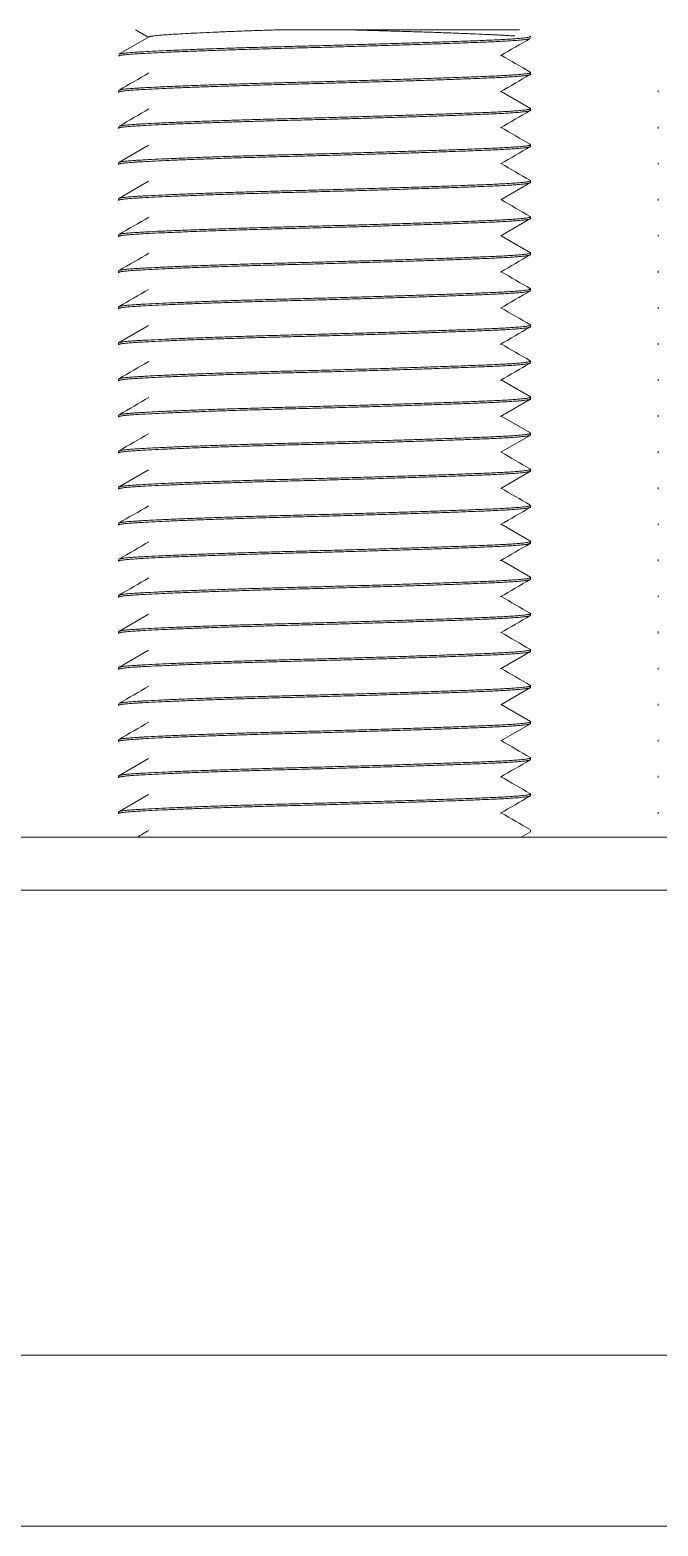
# Model space of a CAD drawing. Header units: millimetres. Extents: x 113490 to 142599, y -20467 to 115.
# Drawn here: x 123617.68 to 123635.98, y -6159.73 to -6116.18 of the extents above; entities that cross this region are included whole.
import ezdxf

# ---------------------------------------------------------------- set-up
doc = ezdxf.new("R2010")
doc.units = ezdxf.units.MM
doc.layers.add('DV1_0', color=7, linetype='Continuous')

msp = doc.modelspace()

# ---------------------------------------------------------------- linework, layer by layer
at = {"layer": 'DV1_0', "color": 7, "linetype": 'Continuous', "lineweight": 15}
for p, q in [((123621.132, -6116.386), (123620.265, -6116.888)), ((123620.749, -6116.181), (123621.118, -6116.394)), ((123631.935, -6116.18), (123624.798, -6116.18)), ((123632.26, -6117.471), (123632.26, -6117.421)), ((123620.26, -6117.946), (123620.26, -6117.996)), ((123632.258, -6118.465), (123631.402, -6117.97)), ((123635.976, -6117.946), (123635.976, -6117.996)), ((123632.26, -6118.521), (123632.26, -6118.471)), ((123620.26, -6118.996), (123620.26, -6119.046)), ((123635.976, -6118.996), (123635.976, -6119.046)), ((123621.13, -6119.538), (123620.263, -6120.039)), ((123632.26, -6119.571), (123632.26, -6119.521)), ((123620.26, -6120.046), (123620.26, -6120.096)), ((123635.976, -6120.046), (123635.976, -6120.096)), ((123621.131, -6120.587), (123620.263, -6121.089)), ((123631.391, -6121.126), (123632.258, -6120.624)), ((123632.26, -6120.621), (123632.26, -6120.571)), ((123620.26, -6121.096), (123620.26, -6121.146)), ((123635.976, -6121.096), (123635.976, -6121.146)), ((123631.392, -6122.175), (123632.259, -6121.673)), ((123632.26, -6121.671), (123632.26, -6121.621)), ((123620.26, -6122.146), (123620.26, -6122.196)), ((123632.258, -6122.665), (123631.401, -6122.169)), ((123635.976, -6122.146), (123635.976, -6122.196)), ((123632.26, -6122.721), (123632.26, -6122.671)), ((123620.26, -6123.196), (123620.26, -6123.246)), ((123635.976, -6123.196), (123635.976, -6123.246)), ((123632.26, -6123.771), (123632.26, -6123.721)), ((123620.26, -6124.246), (123620.26, -6124.296)), ((123635.976, -6124.246), (123635.976, -6124.296)), ((123621.13, -6124.788), (123620.262, -6125.29)), ((123632.26, -6124.821), (123632.26, -6124.771)), ((123620.26, -6125.296), (123620.26, -6125.346)), ((123635.976, -6125.296), (123635.976, -6125.346)), ((123632.26, -6125.871), (123632.26, -6125.821)), ((123620.26, -6126.346), (123620.26, -6126.396)), ((123632.258, -6126.864), (123631.402, -6126.37)), ((123635.976, -6126.346), (123635.976, -6126.396)), ((123631.388, -6127.428), (123632.256, -6126.926)), ((123632.26, -6126.921), (123632.26, -6126.871)), ((123620.26, -6127.396), (123620.26, -6127.446)), ((123632.257, -6127.913), (123631.403, -6127.419)), ((123635.976, -6127.396), (123635.976, -6127.446)), ((123631.391, -6128.475), (123632.259, -6127.974)), ((123632.26, -6127.971), (123632.26, -6127.921)), ((123620.26, -6128.446), (123620.26, -6128.496)), ((123635.976, -6128.446), (123635.976, -6128.496)), ((123621.129, -6128.989), (123620.262, -6129.49)), ((123631.391, -6129.525), (123632.258, -6129.024)), ((123632.26, -6129.021), (123632.26, -6128.971)), ((123620.26, -6129.496), (123620.26, -6129.546)), ((123635.976, -6129.496), (123635.976, -6129.546)), ((123632.26, -6130.071), (123632.26, -6130.021)), ((123620.26, -6130.546), (123620.26, -6130.596)), ((123632.256, -6131.063), (123631.403, -6130.57)), ((123635.976, -6130.546), (123635.976, -6130.596)), ((123632.26, -6131.121), (123632.26, -6131.071)), ((123620.26, -6131.596), (123620.26, -6131.646)), ((123632.258, -6132.114), (123631.402, -6131.619)), ((123635.976, -6131.596), (123635.976, -6131.646)), ((123632.26, -6132.171), (123632.26, -6132.121)), ((123620.26, -6132.646), (123620.26, -6132.696)), ((123635.976, -6132.646), (123635.976, -6132.696)), ((123621.129, -6133.188), (123620.263, -6133.69)), ((123632.26, -6133.221), (123632.26, -6133.171)), ((123620.26, -6133.696), (123620.26, -6133.746)), ((123635.976, -6133.696), (123635.976, -6133.746)), ((123621.132, -6134.236), (123620.265, -6134.738)), ((123631.389, -6134.777), (123632.257, -6134.275)), ((123632.26, -6134.271), (123632.26, -6134.221)), ((123620.26, -6134.746), (123620.26, -6134.796)), ((123635.976, -6134.746), (123635.976, -6134.796)), ((123632.26, -6135.321), (123632.26, -6135.271)), ((123631.392, -6135.825), (123632.259, -6135.323)), ((123620.26, -6135.796), (123620.26, -6135.846)), ((123632.258, -6136.315), (123631.401, -6135.819)), ((123635.976, -6135.796), (123635.976, -6135.846)), ((123631.391, -6136.876), (123632.258, -6136.375)), ((123632.26, -6136.371), (123632.26, -6136.321)), ((123620.26, -6136.846), (123620.26, -6136.896)), ((123635.976, -6136.846), (123635.976, -6136.896)), ((123621.13, -6137.388), (123620.263, -6137.889)), ((123632.26, -6137.421), (123632.26, -6137.371)), ((123620.26, -6137.896), (123620.26, -6137.946)), ((123635.976, -6137.896), (123635.976, -6137.946)), ((123621.131, -6138.437), (123620.263, -6138.939)), ((123632.26, -6138.471), (123632.26, -6138.421)), ((123620.26, -6138.946), (123620.26, -6138.996)), ((123635.976, -6138.946), (123635.976, -6138.996)), ((123632.26, -6139.521), (123632.26, -6139.471)), ((123656.243, -6139.68), (123557.261, -6139.68))]:
    msp.add_line(p, q, dxfattribs=at)
at = {"layer": 'DV1_0', "color": 7, "linetype": 'Continuous', "lineweight": 20}
for p, q in [((123657.57, -6141.218), (123557.261, -6141.218)), ((123593.641, -6154.758), (124708.881, -6154.758)), ((123593.641, -6159.733), (124708.881, -6159.733))]:
    msp.add_line(p, q, dxfattribs=at)
at = {"layer": 'DV1_0', "color": 7, "linetype": 'Continuous', "lineweight": 15}
for points, weights, knots in [([(123620.26, -6116.944), (123620.26, -6116.91), (123620.718, -6116.88), (123622.045, -6116.792), (123625.48, -6116.705), (123628.914, -6116.617), (123631.022, -6116.53), (123632.133, -6116.483), (123632.248, -6116.43)], [0.937005684544, 0.949367490769, 1, 0.866025403784, 1, 0.866025403784, 1, 0.924617813952, 0.934064754229], [0.98010034, 0.98010034, 0.98010034, 0.98181818, 0.98181818, 0.98636364, 0.98636364, 0.99090909, 0.99090909, 0.99346664, 0.99346664, 0.99346664]), ([(123620.267, -6116.886), (123620.316, -6116.856), (123620.718, -6116.83), (123622.045, -6116.742), (123625.48, -6116.655), (123628.914, -6116.567), (123631.022, -6116.48), (123632.354, -6116.424), (123632.254, -6116.361)], [0.940409653472, 0.955272571626, 1, 0.866025403784, 1, 0.866025403784, 1, 0.910927340067, 0.940294130174], [0.98211746, 0.98211746, 0.98211746, 0.98359662, 0.98359662, 0.98802723, 0.98802723, 0.99245785, 0.99245785, 0.99540353, 0.99540353, 0.99540353]), ([(123621.133, -6116.386), (123621.178, -6116.356), (123621.518, -6116.33), (123622.454, -6116.257), (123624.798, -6116.18)], [0.940735776671, 0.955757985195, 1, 0.886847543423, 0.964828014894], [0.994728127, 0.994728127, 0.994728127, 0.996209998, 0.996209998, 1, 1, 1]), ([(123620.278, -6117.931), (123620.351, -6117.904), (123620.718, -6117.88), (123622.045, -6117.792), (123625.48, -6117.705), (123628.914, -6117.617), (123631.022, -6117.53), (123632.318, -6117.476), (123632.258, -6117.414)], [0.943109560128, 0.95901964813, 1, 0.866025403784, 1, 0.866025403784, 1, 0.91315126906, 0.938901527465], [0.95565768, 0.95565768, 0.95565768, 0.95701293, 0.95701293, 0.96144354, 0.96144354, 0.96587416, 0.96587416, 0.96874629, 0.96874629, 0.96874629]), ([(123620.26, -6117.994), (123620.26, -6117.96), (123620.718, -6117.93), (123622.045, -6117.842), (123625.48, -6117.755), (123628.914, -6117.667), (123631.022, -6117.58), (123632.261, -6117.528), (123632.26, -6117.469)], [0.937005684544, 0.949367490769, 1, 0.866025403784, 1, 0.866025403784, 1, 0.916657913015, 0.937005684544], [0.95282761, 0.95282761, 0.95282761, 0.95454545, 0.95454545, 0.95909091, 0.95909091, 0.96363636, 0.96363636, 0.96646397, 0.96646397, 0.96646397]), ([(123620.26, -6119.044), (123620.26, -6119.01), (123620.718, -6118.98), (123622.045, -6118.892), (123625.48, -6118.805), (123628.914, -6118.717), (123631.022, -6118.63), (123632.261, -6118.578), (123632.26, -6118.519)], [0.937005684544, 0.949367490769, 1, 0.866025403784, 1, 0.866025403784, 1, 0.916657913015, 0.937005684544], [0.92555488, 0.92555488, 0.92555488, 0.92727273, 0.92727273, 0.93181818, 0.93181818, 0.93636364, 0.93636364, 0.93919124, 0.93919124, 0.93919124]), ([(123620.277, -6118.981), (123620.349, -6118.954), (123620.718, -6118.93), (123622.045, -6118.842), (123625.48, -6118.755), (123628.914, -6118.667), (123631.022, -6118.58), (123632.37, -6118.524), (123632.252, -6118.46)], [0.942920757725, 0.958775347131, 1, 0.866025403784, 1, 0.866025403784, 1, 0.909947002662, 0.940954901324], [0.92906591, 0.92906591, 0.92906591, 0.93042923, 0.93042923, 0.93485985, 0.93485985, 0.93929046, 0.93929046, 0.94226857, 0.94226857, 0.94226857]), ([(123620.26, -6120.094), (123620.26, -6120.06), (123620.718, -6120.03), (123622.045, -6119.942), (123625.48, -6119.855), (123628.914, -6119.767), (123631.022, -6119.68), (123632.261, -6119.628), (123632.26, -6119.569)], [0.937005684544, 0.949367490769, 1, 0.866025403784, 1, 0.866025403784, 1, 0.916657913015, 0.937005684544], [0.89828215, 0.89828215, 0.89828215, 0.9, 0.9, 0.90454545, 0.90454545, 0.90909091, 0.90909091, 0.91191852, 0.91191852, 0.91191852]), ([(123620.265, -6120.038), (123620.306, -6120.007), (123620.718, -6119.98), (123622.045, -6119.892), (123625.48, -6119.805), (123628.914, -6119.717), (123631.022, -6119.63), (123632.418, -6119.572), (123632.243, -6119.506)], [0.939713309122, 0.954198913777, 1, 0.866025403784, 1, 0.866025403784, 1, 0.907072492652, 0.943057807076], [0.90233087, 0.90233087, 0.90233087, 0.90384554, 0.90384554, 0.90827616, 0.90827616, 0.91270677, 0.91270677, 0.91577994, 0.91577994, 0.91577994]), ([(123620.26, -6121.144), (123620.26, -6121.11), (123620.718, -6121.08), (123622.045, -6120.992), (123625.48, -6120.905), (123628.914, -6120.817), (123631.022, -6120.73), (123632.261, -6120.678), (123632.26, -6120.619)], [0.937005684544, 0.949367490769, 1, 0.866025403784, 1, 0.866025403784, 1, 0.916657913015, 0.937005684544], [0.87100943, 0.87100943, 0.87100943, 0.87272727, 0.87272727, 0.87727273, 0.87727273, 0.88181818, 0.88181818, 0.88464579, 0.88464579, 0.88464579]), ([(123620.265, -6121.087), (123620.308, -6121.057), (123620.718, -6121.03), (123622.045, -6120.942), (123625.48, -6120.855), (123628.914, -6120.767), (123631.022, -6120.68), (123632.376, -6120.623), (123632.251, -6120.56)], [0.939846462589, 0.954408382882, 1, 0.866025403784, 1, 0.866025403784, 1, 0.909587042622, 0.941204725272], [0.87575411, 0.87575411, 0.87575411, 0.87726185, 0.87726185, 0.88169246, 0.88169246, 0.88612308, 0.88612308, 0.88911309, 0.88911309, 0.88911309]), ([(123620.26, -6122.194), (123620.26, -6122.16), (123620.718, -6122.13), (123622.045, -6122.042), (123625.48, -6121.955), (123628.914, -6121.867), (123631.022, -6121.78), (123632.261, -6121.728), (123632.26, -6121.669)], [0.937005684544, 0.949367490769, 1, 0.866025403784, 1, 0.866025403784, 1, 0.916657913015, 0.937005684544], [0.8437367, 0.8437367, 0.8437367, 0.84545455, 0.84545455, 0.85, 0.85, 0.85454545, 0.85454545, 0.85737306, 0.85737306, 0.85737306]), ([(123620.275, -6122.132), (123620.344, -6122.104), (123620.718, -6122.08), (123622.045, -6121.992), (123625.48, -6121.905), (123628.914, -6121.817), (123631.022, -6121.73), (123632.317, -6121.676), (123632.258, -6121.615)], [0.942523596791, 0.958253723104, 1, 0.866025403784, 1, 0.866025403784, 1, 0.913211915691, 0.938865619464], [0.84929758, 0.84929758, 0.84929758, 0.85067816, 0.85067816, 0.85510877, 0.85510877, 0.85953939, 0.85953939, 0.86240952, 0.86240952, 0.86240952]), ([(123620.279, -6123.181), (123620.355, -6123.154), (123620.718, -6123.13), (123622.045, -6123.042), (123625.48, -6122.955), (123628.914, -6122.867), (123631.022, -6122.78), (123632.353, -6122.724), (123632.254, -6122.662)], [0.943411927292, 0.959406186163, 1, 0.866025403784, 1, 0.866025403784, 1, 0.911003390223, 0.940244069836], [0.822752, 0.822752, 0.822752, 0.82409446, 0.82409446, 0.82852508, 0.82852508, 0.83295569, 0.83295569, 0.83589886, 0.83589886, 0.83589886]), ([(123620.26, -6123.244), (123620.26, -6123.21), (123620.718, -6123.18), (123622.045, -6123.092), (123625.48, -6123.005), (123628.914, -6122.917), (123631.022, -6122.83), (123632.261, -6122.778), (123632.26, -6122.719)], [0.937005684544, 0.949367490769, 1, 0.866025403784, 1, 0.866025403784, 1, 0.916657913015, 0.937005684544], [0.81646397, 0.81646397, 0.81646397, 0.81818182, 0.81818182, 0.82272727, 0.82272727, 0.82727273, 0.82727273, 0.83010034, 0.83010034, 0.83010034]), ([(123620.26, -6124.294), (123620.26, -6124.26), (123620.718, -6124.23), (123622.045, -6124.142), (123625.48, -6124.055), (123628.914, -6123.967), (123631.022, -6123.88), (123632.261, -6123.828), (123632.26, -6123.769)], [0.937005684544, 0.949367490769, 1, 0.866025403784, 1, 0.866025403784, 1, 0.916657913015, 0.937005684544], [0.78919124, 0.78919124, 0.78919124, 0.79090909, 0.79090909, 0.79545455, 0.79545455, 0.8, 0.8, 0.80282761, 0.80282761, 0.80282761]), ([(123620.267, -6124.236), (123620.316, -6124.206), (123620.718, -6124.18), (123622.045, -6124.092), (123625.48, -6124.005), (123628.914, -6123.917), (123631.022, -6123.83), (123632.412, -6123.772), (123632.244, -6123.707)], [0.940379779749, 0.955227576202, 1, 0.866025403784, 1, 0.866025403784, 1, 0.907404373793, 0.942802415562], [0.79603012, 0.79603012, 0.79603012, 0.79751077, 0.79751077, 0.80194139, 0.80194139, 0.806372, 0.806372, 0.80943419, 0.80943419, 0.80943419]), ([(123620.26, -6125.344), (123620.26, -6125.31), (123620.718, -6125.28), (123622.045, -6125.192), (123625.48, -6125.105), (123628.914, -6125.017), (123631.022, -6124.93), (123632.261, -6124.878), (123632.26, -6124.819)], [0.937005684544, 0.949367490769, 1, 0.866025403784, 1, 0.866025403784, 1, 0.916657913015, 0.937005684544], [0.76191852, 0.76191852, 0.76191852, 0.76363636, 0.76363636, 0.76818182, 0.76818182, 0.77272727, 0.77272727, 0.77555488, 0.77555488, 0.77555488]), ([(123620.264, -6125.288), (123620.302, -6125.257), (123620.718, -6125.23), (123622.045, -6125.142), (123625.48, -6125.055), (123628.914, -6124.967), (123631.022, -6124.88), (123632.396, -6124.823), (123632.247, -6124.758)], [0.93946088209, 0.953796016575, 1, 0.866025403784, 1, 0.866025403784, 1, 0.908359497092, 0.942085772819], [0.76939909, 0.76939909, 0.76939909, 0.77092708, 0.77092708, 0.77535769, 0.77535769, 0.77978831, 0.77978831, 0.78281891, 0.78281891, 0.78281891]), ([(123620.26, -6126.394), (123620.26, -6126.36), (123620.718, -6126.33), (123622.045, -6126.242), (123625.48, -6126.155), (123628.914, -6126.067), (123631.022, -6125.98), (123632.261, -6125.928), (123632.26, -6125.869)], [0.937005684544, 0.949367490769, 1, 0.866025403784, 1, 0.866025403784, 1, 0.916657913015, 0.937005684544], [0.73464579, 0.73464579, 0.73464579, 0.73636364, 0.73636364, 0.74090909, 0.74090909, 0.74545455, 0.74545455, 0.74828215, 0.74828215, 0.74828215]), ([(123620.272, -6126.333), (123620.335, -6126.305), (123620.718, -6126.28), (123622.045, -6126.192), (123625.48, -6126.105), (123628.914, -6126.017), (123631.022, -6125.93), (123632.323, -6125.876), (123632.258, -6125.814)], [0.941813228179, 0.957292806461, 1, 0.866025403784, 1, 0.866025403784, 1, 0.912855027697, 0.939078506014], [0.74293104, 0.74293104, 0.74293104, 0.74434339, 0.74434339, 0.748774, 0.748774, 0.75320462, 0.75320462, 0.75608655, 0.75608655, 0.75608655]), ([(123620.26, -6127.444), (123620.26, -6127.41), (123620.718, -6127.38), (123622.045, -6127.292), (123625.48, -6127.205), (123628.914, -6127.117), (123631.022, -6127.03), (123632.261, -6126.978), (123632.26, -6126.919)], [0.937005684544, 0.949367490769, 1, 0.866025403784, 1, 0.866025403784, 1, 0.916657913015, 0.937005684544], [0.70737306, 0.70737306, 0.70737306, 0.70909091, 0.70909091, 0.71363636, 0.71363636, 0.71818182, 0.71818182, 0.72100943, 0.72100943, 0.72100943]), ([(123620.28, -6127.38), (123620.357, -6127.353), (123620.718, -6127.33), (123622.045, -6127.242), (123625.48, -6127.155), (123628.914, -6127.067), (123631.022, -6126.98), (123632.337, -6126.925), (123632.256, -6126.863)], [0.943596258038, 0.959639076609, 1, 0.866025403784, 1, 0.866025403784, 1, 0.911962578916, 0.939627503352], [0.71642494, 0.71642494, 0.71642494, 0.71775969, 0.71775969, 0.72219031, 0.72219031, 0.72662093, 0.72662093, 0.72953237, 0.72953237, 0.72953237]), ([(123620.26, -6128.494), (123620.26, -6128.46), (123620.718, -6128.43), (123622.045, -6128.342), (123625.48, -6128.255), (123628.914, -6128.167), (123631.022, -6128.08), (123632.261, -6128.028), (123632.26, -6127.969)], [0.937005684544, 0.949367490769, 1, 0.866025403784, 1, 0.866025403784, 1, 0.916657913015, 0.937005684544], [0.68010034, 0.68010034, 0.68010034, 0.68181818, 0.68181818, 0.68636364, 0.68636364, 0.69090909, 0.69090909, 0.6937367, 0.6937367, 0.6937367]), ([(123620.27, -6128.435), (123620.328, -6128.405), (123620.718, -6128.38), (123622.045, -6128.292), (123625.48, -6128.205), (123628.914, -6128.117), (123631.022, -6128.03), (123632.401, -6127.972), (123632.246, -6127.908)], [0.941224818249, 0.956467072199, 1, 0.866025403784, 1, 0.866025403784, 1, 0.908057190003, 0.942309652079], [0.68973634, 0.68973634, 0.68973634, 0.691176, 0.691176, 0.69560662, 0.69560662, 0.70003723, 0.70003723, 0.70307783, 0.70307783, 0.70307783]), ([(123620.26, -6129.544), (123620.26, -6129.51), (123620.718, -6129.48), (123622.045, -6129.392), (123625.48, -6129.305), (123628.914, -6129.217), (123631.022, -6129.13), (123632.261, -6129.078), (123632.26, -6129.019)], [0.937005684544, 0.949367490769, 1, 0.866025403784, 1, 0.866025403784, 1, 0.916657913015, 0.937005684544], [0.65282761, 0.65282761, 0.65282761, 0.65454545, 0.65454545, 0.65909091, 0.65909091, 0.66363636, 0.66363636, 0.66646397, 0.66646397, 0.66646397]), ([(123620.264, -6129.489), (123620.3, -6129.457), (123620.718, -6129.43), (123622.045, -6129.342), (123625.48, -6129.255), (123628.914, -6129.167), (123631.022, -6129.08), (123632.41, -6129.022), (123632.244, -6128.957)], [0.939291130934, 0.953520627137, 1, 0.866025403784, 1, 0.866025403784, 1, 0.907529299377, 0.942707133853], [0.66305521, 0.66305521, 0.66305521, 0.66459231, 0.66459231, 0.66902293, 0.66902293, 0.67345354, 0.67345354, 0.6765116, 0.6765116, 0.6765116]), ([(123620.26, -6130.594), (123620.26, -6130.56), (123620.718, -6130.53), (123622.045, -6130.442), (123625.48, -6130.355), (123628.914, -6130.267), (123631.022, -6130.18), (123632.261, -6130.128), (123632.26, -6130.069)], [0.937005684544, 0.949367490769, 1, 0.866025403784, 1, 0.866025403784, 1, 0.916657913015, 0.937005684544], [0.62555488, 0.62555488, 0.62555488, 0.62727273, 0.62727273, 0.63181818, 0.63181818, 0.63636364, 0.63636364, 0.63919124, 0.63919124, 0.63919124]), ([(123620.269, -6130.535), (123620.325, -6130.505), (123620.718, -6130.48), (123622.045, -6130.392), (123625.48, -6130.305), (123628.914, -6130.217), (123631.022, -6130.13), (123632.336, -6130.075), (123632.256, -6130.013)], [0.941071399518, 0.956246952046, 1, 0.866025403784, 1, 0.866025403784, 1, 0.912036569576, 0.939581083352], [0.63656168, 0.63656168, 0.63656168, 0.63800862, 0.63800862, 0.64243923, 0.64243923, 0.64686985, 0.64686985, 0.64977885, 0.64977885, 0.64977885]), ([(123620.26, -6131.644), (123620.26, -6131.61), (123620.718, -6131.58), (123622.045, -6131.492), (123625.48, -6131.405), (123628.914, -6131.317), (123631.022, -6131.23), (123632.261, -6131.178), (123632.26, -6131.119)], [0.937005684544, 0.949367490769, 1, 0.866025403784, 1, 0.866025403784, 1, 0.916657913015, 0.937005684544], [0.59828215, 0.59828215, 0.59828215, 0.6, 0.6, 0.60454545, 0.60454545, 0.60909091, 0.60909091, 0.61191852, 0.61191852, 0.61191852]), ([(123620.28, -6131.58), (123620.356, -6131.553), (123620.718, -6131.53), (123622.045, -6131.442), (123625.48, -6131.355), (123628.914, -6131.267), (123631.022, -6131.18), (123632.325, -6131.126), (123632.257, -6131.064)], [0.943477815595, 0.959489667189, 1, 0.866025403784, 1, 0.866025403784, 1, 0.91271238853, 0.939164655087], [0.61008523, 0.61008523, 0.61008523, 0.61142492, 0.61142492, 0.61585554, 0.61585554, 0.62028616, 0.62028616, 0.62317281, 0.62317281, 0.62317281]), ([(123620.26, -6132.694), (123620.26, -6132.66), (123620.718, -6132.63), (123622.045, -6132.542), (123625.48, -6132.455), (123628.914, -6132.367), (123631.022, -6132.28), (123632.261, -6132.228), (123632.26, -6132.169)], [0.937005684544, 0.949367490769, 1, 0.866025403784, 1, 0.866025403784, 1, 0.916657913015, 0.937005684544], [0.57100943, 0.57100943, 0.57100943, 0.57272727, 0.57272727, 0.57727273, 0.57727273, 0.58181818, 0.58181818, 0.58464579, 0.58464579, 0.58464579]), ([(123620.274, -6132.633), (123620.34, -6132.605), (123620.718, -6132.58), (123622.045, -6132.492), (123625.48, -6132.405), (123628.914, -6132.317), (123631.022, -6132.23), (123632.387, -6132.173), (123632.249, -6132.109)], [0.942179632222, 0.957793095246, 1, 0.866025403784, 1, 0.866025403784, 1, 0.908952300797, 0.941654682047], [0.58344543, 0.58344543, 0.58344543, 0.58484123, 0.58484123, 0.58927185, 0.58927185, 0.59370246, 0.59370246, 0.59671346, 0.59671346, 0.59671346]), ([(123620.26, -6133.744), (123620.26, -6133.71), (123620.718, -6133.68), (123622.045, -6133.592), (123625.48, -6133.505), (123628.914, -6133.417), (123631.022, -6133.33), (123632.261, -6133.278), (123632.26, -6133.219)], [0.937005684544, 0.949367490769, 1, 0.866025403784, 1, 0.866025403784, 1, 0.916657913015, 0.937005684544], [0.5437367, 0.5437367, 0.5437367, 0.54545455, 0.54545455, 0.55, 0.55, 0.55454545, 0.55454545, 0.55737306, 0.55737306, 0.55737306]), ([(123620.264, -6133.688), (123620.301, -6133.657), (123620.718, -6133.63), (123622.045, -6133.542), (123625.48, -6133.455), (123628.914, -6133.367), (123631.022, -6133.28), (123632.417, -6133.222), (123632.243, -6133.156)], [0.939390346916, 0.953682032033, 1, 0.866025403784, 1, 0.866025403784, 1, 0.907104578681, 0.943032972411], [0.55672578, 0.55672578, 0.55672578, 0.55825754, 0.55825754, 0.56268816, 0.56268816, 0.56711877, 0.56711877, 0.57019087, 0.57019087, 0.57019087]), ([(123620.26, -6134.794), (123620.26, -6134.76), (123620.718, -6134.73), (123622.045, -6134.642), (123625.48, -6134.555), (123628.914, -6134.467), (123631.022, -6134.38), (123632.261, -6134.328), (123632.26, -6134.269)], [0.937005684544, 0.949367490769, 1, 0.866025403784, 1, 0.866025403784, 1, 0.916657913015, 0.937005684544], [0.51646397, 0.51646397, 0.51646397, 0.51818182, 0.51818182, 0.52272727, 0.52272727, 0.52727273, 0.52727273, 0.53010034, 0.53010034, 0.53010034]), ([(123620.267, -6134.736), (123620.316, -6134.706), (123620.718, -6134.68), (123622.045, -6134.592), (123625.48, -6134.505), (123628.914, -6134.417), (123631.022, -6134.33), (123632.355, -6134.274), (123632.254, -6134.211)], [0.940385977938, 0.955236919326, 1, 0.866025403784, 1, 0.866025403784, 1, 0.910880795997, 0.940324853187], [0.53019351, 0.53019351, 0.53019351, 0.53167385, 0.53167385, 0.53610446, 0.53610446, 0.54053508, 0.54053508, 0.5434823, 0.5434823, 0.5434823]), ([(123620.278, -6135.781), (123620.351, -6135.754), (123620.718, -6135.73), (123622.045, -6135.642), (123625.48, -6135.555), (123628.914, -6135.467), (123631.022, -6135.38), (123632.318, -6135.326), (123632.258, -6135.264)], [0.943090954014, 0.958995674764, 1, 0.866025403784, 1, 0.866025403784, 1, 0.913161813371, 0.938895276443], [0.50373412, 0.50373412, 0.50373412, 0.50509016, 0.50509016, 0.50952077, 0.50952077, 0.51395139, 0.51395139, 0.51682317, 0.51682317, 0.51682317]), ([(123620.26, -6135.844), (123620.26, -6135.81), (123620.718, -6135.78), (123622.045, -6135.692), (123625.48, -6135.605), (123628.914, -6135.517), (123631.022, -6135.43), (123632.261, -6135.378), (123632.26, -6135.319)], [0.937005684544, 0.949367490769, 1, 0.866025403784, 1, 0.866025403784, 1, 0.916657913015, 0.937005684544], [0.48919124, 0.48919124, 0.48919124, 0.49090909, 0.49090909, 0.49545455, 0.49545455, 0.5, 0.5, 0.50282761, 0.50282761, 0.50282761]), ([(123620.26, -6136.894), (123620.26, -6136.86), (123620.718, -6136.83), (123622.045, -6136.742), (123625.48, -6136.655), (123628.914, -6136.567), (123631.022, -6136.48), (123632.261, -6136.428), (123632.26, -6136.369)], [0.937005684544, 0.949367490769, 1, 0.866025403784, 1, 0.866025403784, 1, 0.916657913015, 0.937005684544], [0.46191852, 0.46191852, 0.46191852, 0.46363636, 0.46363636, 0.46818182, 0.46818182, 0.47272727, 0.47272727, 0.47555488, 0.47555488, 0.47555488]), ([(123620.277, -6136.831), (123620.349, -6136.804), (123620.718, -6136.78), (123622.045, -6136.692), (123625.48, -6136.605), (123628.914, -6136.517), (123631.022, -6136.43), (123632.37, -6136.374), (123632.252, -6136.31)], [0.942944413397, 0.9588060832, 1, 0.866025403784, 1, 0.866025403784, 1, 0.90998676411, 0.94092754285], [0.47714416, 0.47714416, 0.47714416, 0.47850646, 0.47850646, 0.48293708, 0.48293708, 0.48736769, 0.48736769, 0.49034448, 0.49034448, 0.49034448]), ([(123620.26, -6137.944), (123620.26, -6137.91), (123620.718, -6137.88), (123622.045, -6137.792), (123625.48, -6137.705), (123628.914, -6137.617), (123631.022, -6137.53), (123632.261, -6137.478), (123632.26, -6137.419)], [0.937005684544, 0.949367490769, 1, 0.866025403784, 1, 0.866025403784, 1, 0.916657913015, 0.937005684544], [0.43464579, 0.43464579, 0.43464579, 0.43636364, 0.43636364, 0.44090909, 0.44090909, 0.44545455, 0.44545455, 0.44828215, 0.44828215, 0.44828215]), ([(123620.265, -6137.888), (123620.306, -6137.857), (123620.718, -6137.83), (123622.045, -6137.742), (123625.48, -6137.655), (123628.914, -6137.567), (123631.022, -6137.48), (123632.418, -6137.422), (123632.243, -6137.356)], [0.939730352436, 0.954225840736, 1, 0.866025403784, 1, 0.866025403784, 1, 0.907078428939, 0.943053210057], [0.45040899, 0.45040899, 0.45040899, 0.45192277, 0.45192277, 0.45635339, 0.45635339, 0.460784, 0.460784, 0.46385697, 0.46385697, 0.46385697]), ([(123620.26, -6138.994), (123620.26, -6138.96), (123620.718, -6138.93), (123622.045, -6138.842), (123625.48, -6138.755), (123628.914, -6138.667), (123631.022, -6138.58), (123632.261, -6138.528), (123632.26, -6138.469)], [0.937005684544, 0.949367490769, 1, 0.866025403784, 1, 0.866025403784, 1, 0.916657913015, 0.937005684544], [0.40737306, 0.40737306, 0.40737306, 0.40909091, 0.40909091, 0.41363636, 0.41363636, 0.41818182, 0.41818182, 0.42100943, 0.42100943, 0.42100943]), ([(123620.265, -6138.937), (123620.308, -6138.907), (123620.718, -6138.88), (123622.045, -6138.792), (123625.48, -6138.705), (123628.914, -6138.617), (123631.022, -6138.53), (123632.377, -6138.473), (123632.251, -6138.41)], [0.93982861428, 0.954380424162, 1, 0.866025403784, 1, 0.866025403784, 1, 0.909534255051, 0.941241686814], [0.42383041, 0.42383041, 0.42383041, 0.42533908, 0.42533908, 0.42976969, 0.42976969, 0.43420031, 0.43420031, 0.43719206, 0.43719206, 0.43719206])]:
    msp.add_rational_spline(points, weights, degree=2, knots=knots, dxfattribs=at)
msp.add_rational_spline([(123631.803, -6116.355), (123630.476, -6116.267), (123627.041, -6116.18)], [1, 0.866025403784, 1], degree=2, dxfattribs=at)
for points in [[(123631.383, -6116.931), (123631.672, -6116.764), (123631.961, -6116.597), (123632.25, -6116.43)], [(123632.254, -6117.411), (123631.97, -6117.247), (123631.687, -6117.083), (123631.403, -6116.919)], [(123621.143, -6117.43), (123620.854, -6117.598), (123620.565, -6117.765), (123620.276, -6117.932)], [(123631.378, -6117.983), (123631.667, -6117.816), (123631.956, -6117.649), (123632.245, -6117.482)], [(123621.142, -6118.481), (123620.853, -6118.648), (123620.564, -6118.815), (123620.275, -6118.982)], [(123631.381, -6119.032), (123631.67, -6118.865), (123631.959, -6118.698), (123632.248, -6118.53)], [(123632.252, -6119.51), (123631.969, -6119.347), (123631.686, -6119.183), (123631.403, -6119.019)], [(123631.387, -6120.079), (123631.676, -6119.911), (123631.965, -6119.744), (123632.254, -6119.577)], [(123632.243, -6120.556), (123631.962, -6120.394), (123631.682, -6120.232), (123631.402, -6120.07)], [(123632.25, -6121.609), (123631.968, -6121.446), (123631.685, -6121.282), (123631.402, -6121.119)], [(123621.14, -6121.632), (123620.851, -6121.799), (123620.562, -6121.966), (123620.273, -6122.133)], [(123621.144, -6122.68), (123620.856, -6122.847), (123620.567, -6123.014), (123620.278, -6123.181)], [(123631.389, -6123.228), (123631.677, -6123.06), (123631.966, -6122.893), (123632.255, -6122.726)], [(123632.255, -6123.712), (123631.971, -6123.548), (123631.687, -6123.384), (123631.403, -6123.219)], [(123621.132, -6123.736), (123620.843, -6123.903), (123620.554, -6124.07), (123620.265, -6124.237)], [(123631.381, -6124.282), (123631.67, -6124.115), (123631.959, -6123.947), (123632.248, -6123.78)], [(123632.244, -6124.757), (123631.963, -6124.594), (123631.683, -6124.432), (123631.402, -6124.27)], [(123631.378, -6125.333), (123631.667, -6125.166), (123631.956, -6124.999), (123632.245, -6124.832)], [(123632.247, -6125.808), (123631.965, -6125.645), (123631.684, -6125.482), (123631.402, -6125.319)], [(123621.137, -6125.833), (123620.848, -6126), (123620.559, -6126.167), (123620.27, -6126.335)], [(123631.382, -6126.381), (123631.671, -6126.214), (123631.961, -6126.047), (123632.25, -6125.88)], [(123621.145, -6126.88), (123620.856, -6127.047), (123620.567, -6127.214), (123620.278, -6127.381)], [(123621.135, -6127.934), (123620.846, -6128.101), (123620.557, -6128.268), (123620.268, -6128.435)], [(123632.246, -6128.958), (123631.965, -6128.795), (123631.683, -6128.632), (123631.402, -6128.469)], [(123632.244, -6130.007), (123631.963, -6129.844), (123631.682, -6129.682), (123631.402, -6129.519)], [(123621.135, -6130.035), (123620.845, -6130.202), (123620.556, -6130.369), (123620.267, -6130.536)], [(123631.387, -6130.579), (123631.676, -6130.412), (123631.965, -6130.245), (123632.254, -6130.078)], [(123621.145, -6131.08), (123620.856, -6131.247), (123620.567, -6131.414), (123620.277, -6131.581)], [(123631.38, -6131.632), (123631.669, -6131.465), (123631.958, -6131.298), (123632.247, -6131.131)], [(123621.139, -6132.132), (123620.85, -6132.299), (123620.561, -6132.466), (123620.272, -6132.633)], [(123631.379, -6132.683), (123631.668, -6132.516), (123631.957, -6132.349), (123632.246, -6132.181)], [(123632.249, -6133.159), (123631.967, -6132.996), (123631.685, -6132.832), (123631.402, -6132.669)], [(123631.384, -6133.73), (123631.673, -6133.563), (123631.962, -6133.396), (123632.252, -6133.229)], [(123632.242, -6134.206), (123631.962, -6134.044), (123631.682, -6133.882), (123631.402, -6133.72)], [(123632.254, -6135.261), (123631.97, -6135.097), (123631.686, -6134.933), (123631.403, -6134.769)], [(123621.143, -6135.281), (123620.854, -6135.448), (123620.565, -6135.615), (123620.275, -6135.782)], [(123621.142, -6136.331), (123620.853, -6136.498), (123620.565, -6136.665), (123620.276, -6136.832)], [(123632.252, -6137.36), (123631.969, -6137.197), (123631.686, -6137.033), (123631.402, -6136.869)], [(123631.385, -6137.93), (123631.674, -6137.763), (123631.963, -6137.596), (123632.252, -6137.429)], [(123632.243, -6138.406), (123631.962, -6138.244), (123631.682, -6138.082), (123631.402, -6137.92)], [(123631.379, -6138.983), (123631.668, -6138.816), (123631.957, -6138.649), (123632.246, -6138.481)], [(123632.25, -6139.459), (123631.968, -6139.296), (123631.685, -6139.133), (123631.403, -6138.969)], [(123621.14, -6139.482), (123621.026, -6139.548), (123620.912, -6139.614), (123620.798, -6139.68)], [(123631.99, -6139.68), (123632.076, -6139.63), (123632.161, -6139.58), (123632.247, -6139.531)]]:
    msp.add_open_spline(points, degree=3, dxfattribs=at)

doc.saveas('drawing.dxf')
